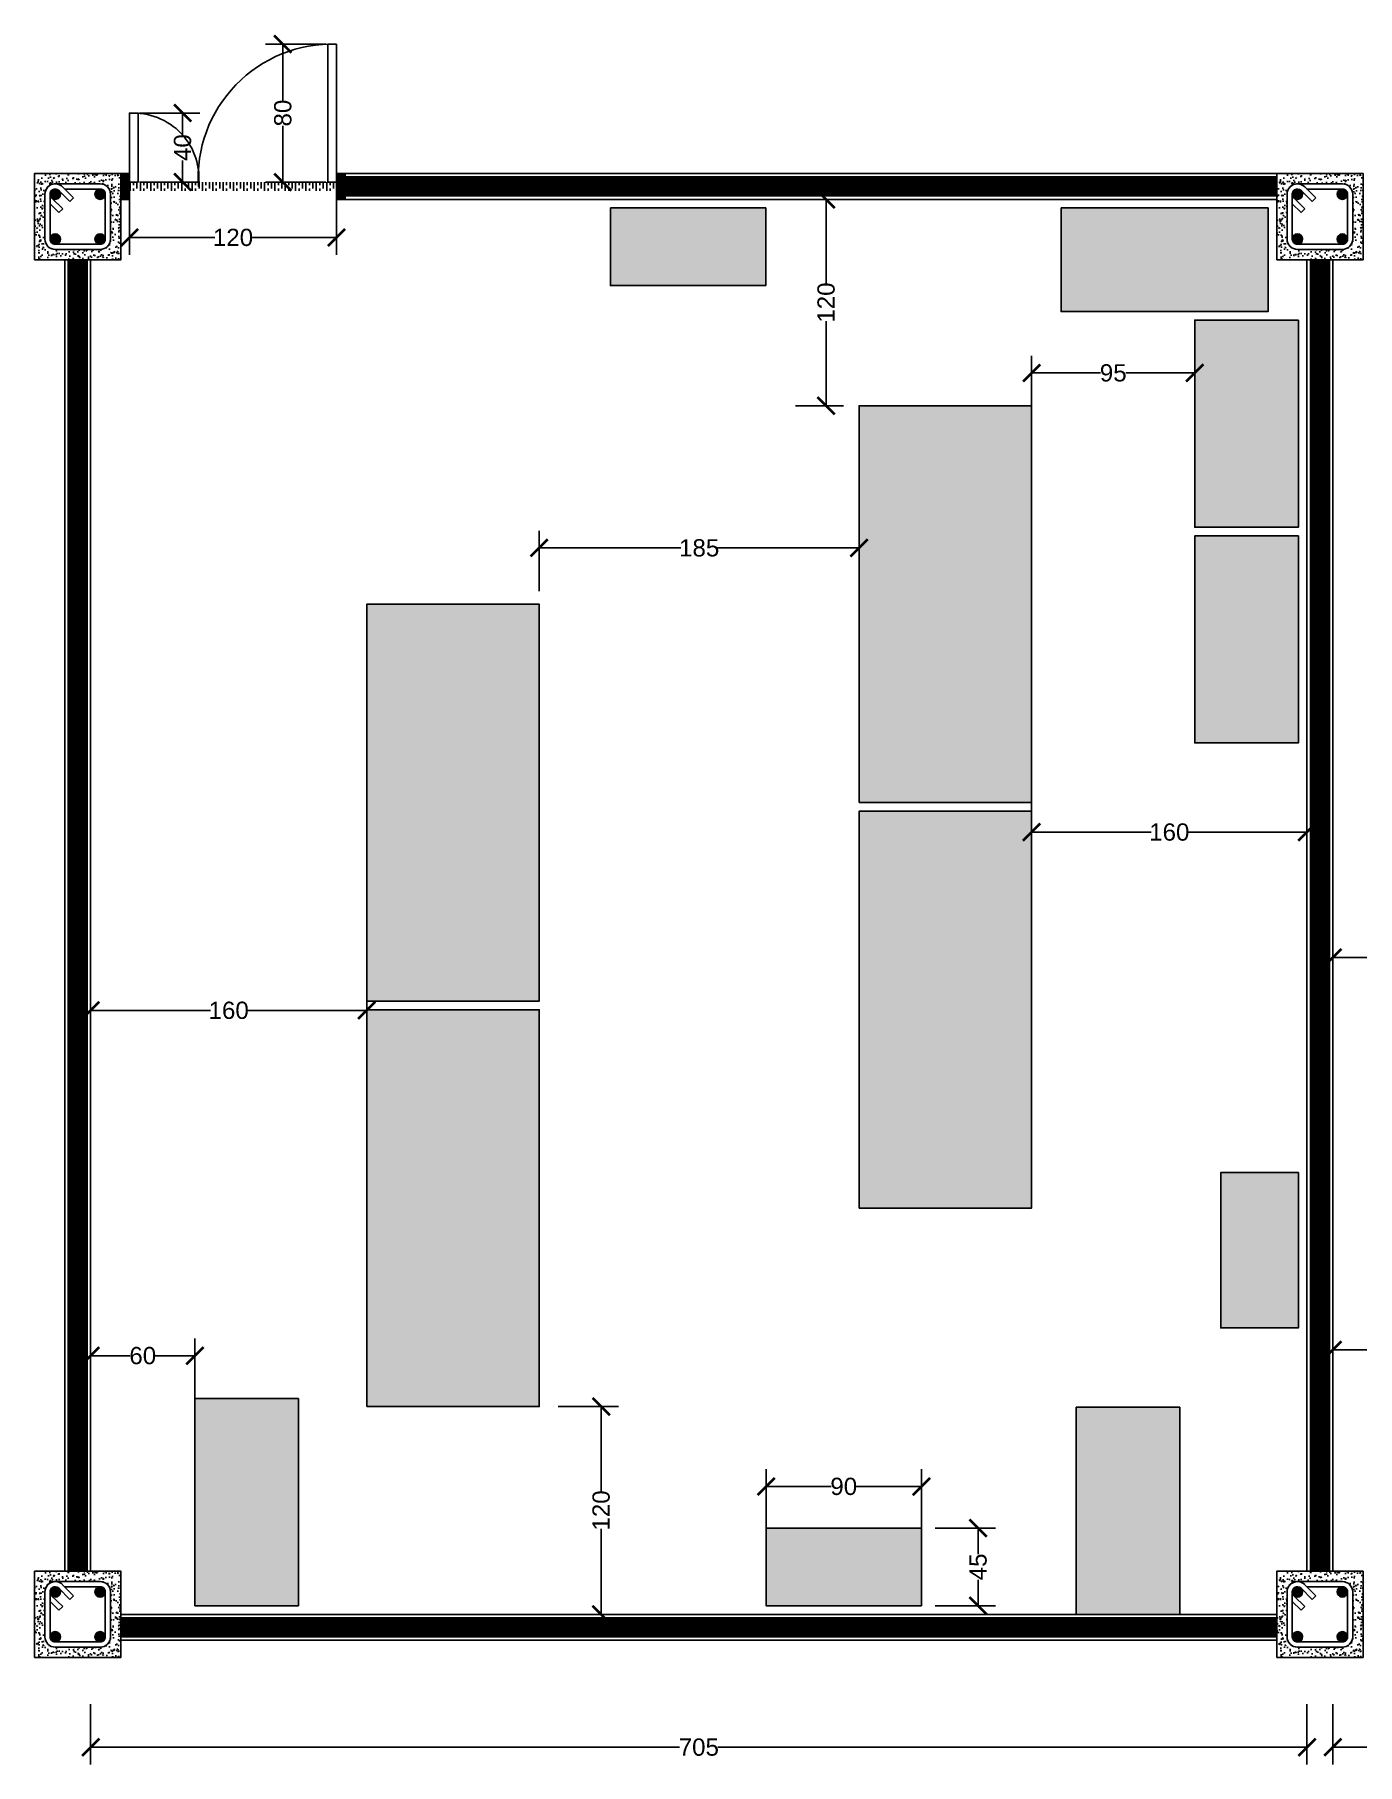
# Model space of a CAD drawing. Header units: centimetres. Extents: x 195 to 3171, y 201 to 1203.
# Drawn here: x 195 to 961, y 201 to 1203 of the extents above; entities that cross this region are included whole.
import ezdxf

# ---------------------------------------------------------------- set-up
doc = ezdxf.new("R2010")
doc.units = ezdxf.units.CM
doc.header["$MEASUREMENT"] = 0
doc.layers.get('0').update_dxf_attribs({"true_color": 0xc2ced6})
for name, color, linetype, true_color in [('arsir', 7, 'Continuous', 0xb00b03), ('bENCH', 7, 'Continuous', 0xf7a1ac), ('dinding', 7, 'Continuous', 0x88aaa2), ('kolom', 7, 'Continuous', 0xc2ced6), ('Kusen', 7, 'Continuous', 0xfcbb83), ('text', 7, 'Continuous', 0x3b4d59)]:
    doc.layers.add(name, color=color, linetype=linetype, true_color=true_color)
doc.layers.get('0').off()
doc.styles.get("Standard").update_dxf_attribs({"font": 'arial.ttf'})
doc.dimstyles.get("Standard").update_dxf_attribs({"dimtxt": 10, "dimasz": 10, "dimexe": 10, "dimexo": 0.0625, "dimgap": 0.09, "dimtad": 0, "dimdec": 0, "dimzin": 0, "dimdsep": 46, "dimtxsty": 'Standard', "dimblk": 'ARCHTICK', "dimcen": 0.09, "dimadec": 0, "dimazin": 0, "dimtfac": 1, "dimtdec": 0, "dimtofl": 0, "dimtmove": 0, "dimatfit": 3, "dimfxl": 25, "dimfxlon": 1, "dimtolj": 1, "dimtzin": 0, "dimarcsym": 0})
pattern_1 = [(45, (598.27505, -227.29553), (-0.1767767, 0.1767767), []), (45, (598.45183, -227.29553), (-0.1767767, 0.1767767), [0.125, -0.0625])]
pattern_2 = [(45, (598.27505, 582.70447), (-0.1767767, 0.1767767), []), (45, (598.45183, 582.70447), (-0.1767767, 0.1767767), [0.125, -0.0625])]
pattern_3 = [(45, (-121.72495, 582.70447), (-0.1767767, 0.1767767), []), (45, (-121.54817, 582.70447), (-0.1767767, 0.1767767), [0.125, -0.0625])]
pattern_4 = [(45, (-121.72495, -227.29553), (-0.1767767, 0.1767767), []), (45, (-121.54817, -227.29553), (-0.1767767, 0.1767767), [0.125, -0.0625])]
pattern_5 = [(90, (0, 0), (6, -4e-16), [10, -2]), (90, (2, -2), (6, -4e-16), [6, -1.5, 3, -1.5]), (90, (4, -5), (6, -4e-16), [10, -2])]
pattern_6 = [(45, (0, 0), (-0.0883883476, 0.0883883476), []), (45, (0, 0.0625), (-0.0883883476, 0.0883883476), [])]

# ---------------------------------------------------------------- blocks, each defined once
blk = doc.blocks.new('_ArchTick')
at = {"color": 0, "linetype": 'ByBlock', "const_width": 0.15}
blk.add_lwpolyline([(-0.5, -0.5), (0.5, 0.5)], dxfattribs=at)
blk = doc.blocks.new('*D3')
at = {"layer": 'text', "color": 0, "lineweight": -2, "transparency": 16777216}
for p, q in [((227.2, 612.7), (227.2, 647.7)), ((387.2, 612.7), (387.2, 647.7)), ((227.2, 637.7), (296.6, 637.7)), ((387.2, 637.7), (317.9, 637.7))]:
    blk.add_line(p, q, dxfattribs=at)
at = {"layer": 'text', "color": 0, "lineweight": -2, "transparency": 16777216, "xscale": 10, "yscale": 10, "zscale": 10, "rotation": 180}
blk.add_blockref('_ArchTick', (227.2, 637.7), dxfattribs=at)
at = {"layer": 'text', "color": 0, "lineweight": -2, "transparency": 16777216, "xscale": 10, "yscale": 10, "zscale": 10}
blk.add_blockref('_ArchTick', (387.2, 637.7), dxfattribs=at)
at = {"layer": 'text', "color": 0, "transparency": 16777216, "insert": (307.2, 637.7), "char_height": 10, "attachment_point": 5}
blk.add_mtext('\\A1;160', dxfattribs=at)
blk = doc.blocks.new('*D4')
at = {"layer": 'text', "color": 0, "lineweight": -2, "transparency": 16777216}
for p, q in [((498.1, 408.1), (533.1, 408.1)), ((523.1, 408.1), (523.1, 358.5)), ((523.1, 287.7), (523.1, 337.2)), ((498.1, 287.7), (533.1, 287.7))]:
    blk.add_line(p, q, dxfattribs=at)
at = {"layer": 'text', "color": 0, "lineweight": -2, "transparency": 16777216, "xscale": 10, "yscale": 10, "zscale": 10}
for p, rotation in [((523.1, 408.1), 90), ((523.1, 287.7), 270)]:
    blk.add_blockref('_ArchTick', p, dxfattribs=dict(at, rotation=rotation))
at = {"layer": 'text', "color": 0, "transparency": 16777216, "insert": (523.1, 347.9), "char_height": 10, "attachment_point": 5, "rotation": 90}
blk.add_mtext('\\A1;120', dxfattribs=at)
blk = doc.blocks.new('*D5')
at = {"layer": 'text', "color": 0, "lineweight": -2, "transparency": 16777216}
for p, q in [((635.8, 1107.7), (663.5, 1107.7)), ((653.5, 1107.7), (653.5, 1058.5)), ((653.5, 988.1), (653.5, 1037.2)), ((635.8, 988.1), (663.5, 988.1))]:
    blk.add_line(p, q, dxfattribs=at)
at = {"layer": 'text', "color": 0, "lineweight": -2, "transparency": 16777216, "xscale": 10, "yscale": 10, "zscale": 10}
for p, rotation in [((653.5, 1107.7), 90), ((653.5, 988.1), 270)]:
    blk.add_blockref('_ArchTick', p, dxfattribs=dict(at, rotation=rotation))
at = {"layer": 'text', "color": 0, "transparency": 16777216, "insert": (653.5, 1047.9), "char_height": 10, "attachment_point": 5, "rotation": 90}
blk.add_mtext('\\A1;120', dxfattribs=at)
blk = doc.blocks.new('*D6')
at = {"layer": 'text', "color": 0, "lineweight": -2, "transparency": 16777216}
for p, q in [((772.6, 758), (772.6, 731)), ((932.2, 758), (932.2, 731)), ((772.6, 741), (841.8, 741)), ((932.2, 741), (863.1, 741))]:
    blk.add_line(p, q, dxfattribs=at)
at = {"layer": 'text', "color": 0, "lineweight": -2, "transparency": 16777216, "xscale": 10, "yscale": 10, "zscale": 10, "rotation": 180}
blk.add_blockref('_ArchTick', (772.6, 741), dxfattribs=at)
at = {"layer": 'text', "color": 0, "lineweight": -2, "transparency": 16777216, "xscale": 10, "yscale": 10, "zscale": 10}
blk.add_blockref('_ArchTick', (932.2, 741), dxfattribs=at)
at = {"layer": 'text', "color": 0, "transparency": 16777216, "insert": (852.4, 741), "char_height": 10, "attachment_point": 5}
blk.add_mtext('\\A1;160', dxfattribs=at)
blk = doc.blocks.new('*D7')
at = {"layer": 'text', "color": 0, "lineweight": -2, "transparency": 16777216}
for p, q in [((947.2, 643.3), (947.2, 678.3)), ((1107.2, 643.3), (1107.2, 678.3)), ((947.2, 668.3), (1016.6, 668.3)), ((1107.2, 668.3), (1037.9, 668.3))]:
    blk.add_line(p, q, dxfattribs=at)
at = {"layer": 'text', "color": 0, "lineweight": -2, "transparency": 16777216, "xscale": 10, "yscale": 10, "zscale": 10, "rotation": 180}
blk.add_blockref('_ArchTick', (947.2, 668.3), dxfattribs=at)
at = {"layer": 'text', "color": 0, "lineweight": -2, "transparency": 16777216, "xscale": 10, "yscale": 10, "zscale": 10}
blk.add_blockref('_ArchTick', (1107.2, 668.3), dxfattribs=at)
at = {"layer": 'text', "color": 0, "transparency": 16777216, "insert": (1027.2, 668.3), "char_height": 10, "attachment_point": 5}
blk.add_mtext('\\A1;160', dxfattribs=at)
blk = doc.blocks.new('*D15')
at = {"layer": 'text', "color": 0, "lineweight": -2, "transparency": 16777216}
for p, q in [((227.2, 412.7), (227.2, 447.6)), ((287.6, 412.7), (287.6, 447.6)), ((227.2, 437.6), (250.1, 437.6)), ((287.6, 437.6), (264.6, 437.6))]:
    blk.add_line(p, q, dxfattribs=at)
at = {"layer": 'text', "color": 0, "lineweight": -2, "transparency": 16777216, "xscale": 10, "yscale": 10, "zscale": 10, "rotation": 180}
blk.add_blockref('_ArchTick', (227.2, 437.6), dxfattribs=at)
at = {"layer": 'text', "color": 0, "lineweight": -2, "transparency": 16777216, "xscale": 10, "yscale": 10, "zscale": 10}
blk.add_blockref('_ArchTick', (287.6, 437.6), dxfattribs=at)
at = {"layer": 'text', "color": 0, "transparency": 16777216, "insert": (257.4, 437.6), "char_height": 10, "attachment_point": 5}
blk.add_mtext('\\A1;60', dxfattribs=at)
blk = doc.blocks.new('*D16')
at = {"layer": 'text', "color": 0, "lineweight": -2, "transparency": 16777216}
for p, q in [((947.2, 416), (947.2, 451)), ((1006.8, 416), (1006.8, 451)), ((947.2, 441), (969.8, 441)), ((1006.8, 441), (984.3, 441))]:
    blk.add_line(p, q, dxfattribs=at)
at = {"layer": 'text', "color": 0, "lineweight": -2, "transparency": 16777216, "xscale": 10, "yscale": 10, "zscale": 10, "rotation": 180}
blk.add_blockref('_ArchTick', (947.2, 441), dxfattribs=at)
at = {"layer": 'text', "color": 0, "lineweight": -2, "transparency": 16777216, "xscale": 10, "yscale": 10, "zscale": 10}
blk.add_blockref('_ArchTick', (1006.8, 441), dxfattribs=at)
at = {"layer": 'text', "color": 0, "transparency": 16777216, "insert": (977, 441), "char_height": 10, "attachment_point": 5}
blk.add_mtext('\\A1;60', dxfattribs=at)
blk = doc.blocks.new('*D18')
at = {"layer": 'text', "color": 0, "lineweight": -2, "transparency": 16777216}
for p, q in [((487.2, 880.7), (487.2, 915.7)), ((672.6, 880.7), (672.6, 915.7)), ((487.2, 905.7), (569.2, 905.7)), ((672.6, 905.7), (590.6, 905.7))]:
    blk.add_line(p, q, dxfattribs=at)
at = {"layer": 'text', "color": 0, "lineweight": -2, "transparency": 16777216, "xscale": 10, "yscale": 10, "zscale": 10, "rotation": 180}
blk.add_blockref('_ArchTick', (487.2, 905.7), dxfattribs=at)
at = {"layer": 'text', "color": 0, "lineweight": -2, "transparency": 16777216, "xscale": 10, "yscale": 10, "zscale": 10}
blk.add_blockref('_ArchTick', (672.6, 905.7), dxfattribs=at)
at = {"layer": 'text', "color": 0, "transparency": 16777216, "insert": (579.9, 905.7), "char_height": 10, "attachment_point": 5}
blk.add_mtext('\\A1;185', dxfattribs=at)
blk = doc.blocks.new('*D21')
at = {"layer": 'text', "color": 0, "lineweight": -2, "transparency": 16777216}
for p, q in [((772.6, 988.2), (772.6, 1017.1)), ((867.2, 988.2), (867.2, 1017.1)), ((772.6, 1007.1), (812.6, 1007.1)), ((867.2, 1007.1), (827.2, 1007.1))]:
    blk.add_line(p, q, dxfattribs=at)
at = {"layer": 'text', "color": 0, "lineweight": -2, "transparency": 16777216, "xscale": 10, "yscale": 10, "zscale": 10, "rotation": 180}
blk.add_blockref('_ArchTick', (772.6, 1007.1), dxfattribs=at)
at = {"layer": 'text', "color": 0, "lineweight": -2, "transparency": 16777216, "xscale": 10, "yscale": 10, "zscale": 10}
blk.add_blockref('_ArchTick', (867.2, 1007.1), dxfattribs=at)
at = {"layer": 'text', "color": 0, "transparency": 16777216, "insert": (819.9, 1007.1), "char_height": 10, "attachment_point": 5}
blk.add_mtext('\\A1;95', dxfattribs=at)
blk = doc.blocks.new('*D25')
at = {"layer": 'text', "color": 0, "lineweight": -2, "transparency": 16777216}
for p, q in [((947.2, 235.7), (947.2, 200.7)), ((1652.2, 235.7), (1652.2, 200.7)), ((947.2, 210.7), (1288.6, 210.7)), ((1652.2, 210.7), (1310.8, 210.7))]:
    blk.add_line(p, q, dxfattribs=at)
at = {"layer": 'text', "color": 0, "lineweight": -2, "transparency": 16777216, "xscale": 10, "yscale": 10, "zscale": 10, "rotation": 180}
blk.add_blockref('_ArchTick', (947.2, 210.7), dxfattribs=at)
at = {"layer": 'text', "color": 0, "lineweight": -2, "transparency": 16777216, "xscale": 10, "yscale": 10, "zscale": 10}
blk.add_blockref('_ArchTick', (1652.2, 210.7), dxfattribs=at)
at = {"layer": 'text', "color": 0, "transparency": 16777216, "insert": (1299.7, 210.7), "char_height": 10, "attachment_point": 5}
blk.add_mtext('\\A1;705', dxfattribs=at)
blk = doc.blocks.new('*D26')
at = {"layer": 'text', "color": 0, "lineweight": -2, "transparency": 16777216}
for p, q in [((227.2, 235.7), (227.2, 200.7)), ((932.2, 235.7), (932.2, 200.7)), ((227.2, 210.7), (568.6, 210.7)), ((932.2, 210.7), (590.8, 210.7))]:
    blk.add_line(p, q, dxfattribs=at)
at = {"layer": 'text', "color": 0, "lineweight": -2, "transparency": 16777216, "xscale": 10, "yscale": 10, "zscale": 10, "rotation": 180}
blk.add_blockref('_ArchTick', (227.2, 210.7), dxfattribs=at)
at = {"layer": 'text', "color": 0, "lineweight": -2, "transparency": 16777216, "xscale": 10, "yscale": 10, "zscale": 10}
blk.add_blockref('_ArchTick', (932.2, 210.7), dxfattribs=at)
at = {"layer": 'text', "color": 0, "transparency": 16777216, "insert": (579.7, 210.7), "char_height": 10, "attachment_point": 5}
blk.add_mtext('\\A1;705', dxfattribs=at)
blk = doc.blocks.new('*D37')
at = {"layer": 'text', "color": 0, "lineweight": -2, "transparency": 16777216}
for p, q in [((716.6, 337.7), (751.6, 337.7)), ((741.6, 337.7), (741.6, 322.6)), ((741.6, 292.7), (741.6, 307.7)), ((716.6, 292.7), (751.6, 292.7))]:
    blk.add_line(p, q, dxfattribs=at)
at = {"layer": 'text', "color": 0, "lineweight": -2, "transparency": 16777216, "xscale": 10, "yscale": 10, "zscale": 10}
for p, rotation in [((741.6, 337.7), 90), ((741.6, 292.7), 270)]:
    blk.add_blockref('_ArchTick', p, dxfattribs=dict(at, rotation=rotation))
at = {"layer": 'text', "color": 0, "transparency": 16777216, "insert": (741.6, 315.2), "char_height": 10, "attachment_point": 5, "rotation": 90}
blk.add_mtext('\\A1;45', dxfattribs=at)
blk = doc.blocks.new('*D38')
at = {"layer": 'text', "color": 0, "lineweight": -2, "transparency": 16777216}
for p, q in [((618.7, 337.7), (618.7, 371.8)), ((708.7, 337.7), (708.7, 371.8)), ((618.7, 361.8), (656.5, 361.8)), ((708.7, 361.8), (671, 361.8))]:
    blk.add_line(p, q, dxfattribs=at)
at = {"layer": 'text', "color": 0, "lineweight": -2, "transparency": 16777216, "xscale": 10, "yscale": 10, "zscale": 10, "rotation": 180}
blk.add_blockref('_ArchTick', (618.7, 361.8), dxfattribs=at)
at = {"layer": 'text', "color": 0, "lineweight": -2, "transparency": 16777216, "xscale": 10, "yscale": 10, "zscale": 10}
blk.add_blockref('_ArchTick', (708.7, 361.8), dxfattribs=at)
at = {"layer": 'text', "color": 0, "transparency": 16777216, "insert": (663.7, 361.8), "char_height": 10, "attachment_point": 5}
blk.add_mtext('\\A1;90', dxfattribs=at)
blk = doc.blocks.new('*D42')
at = {"layer": 'text', "color": 0, "lineweight": -2, "transparency": 16777216}
for p, q in [((249.7, 1107.6), (249.7, 1075.6)), ((369.7, 1107.6), (369.7, 1075.6)), ((249.7, 1085.6), (299.1, 1085.6)), ((369.7, 1085.6), (320.4, 1085.6))]:
    blk.add_line(p, q, dxfattribs=at)
at = {"layer": 'text', "color": 0, "lineweight": -2, "transparency": 16777216, "xscale": 10, "yscale": 10, "zscale": 10, "rotation": 180}
blk.add_blockref('_ArchTick', (249.7, 1085.6), dxfattribs=at)
at = {"layer": 'text', "color": 0, "lineweight": -2, "transparency": 16777216, "xscale": 10, "yscale": 10, "zscale": 10}
blk.add_blockref('_ArchTick', (369.7, 1085.6), dxfattribs=at)
at = {"layer": 'text', "color": 0, "transparency": 16777216, "insert": (309.7, 1085.6), "char_height": 10, "attachment_point": 5}
blk.add_mtext('\\A1;120', dxfattribs=at)
blk = doc.blocks.new('*D43')
at = {"layer": 'text', "color": 0, "lineweight": -2, "transparency": 16777216}
for p, q in [((363.6, 1197.7), (328.6, 1197.7)), ((338.6, 1197.7), (338.6, 1164.9)), ((338.6, 1117.7), (338.6, 1150.4)), ((363.6, 1117.7), (328.6, 1117.7))]:
    blk.add_line(p, q, dxfattribs=at)
at = {"layer": 'text', "color": 0, "lineweight": -2, "transparency": 16777216, "xscale": 10, "yscale": 10, "zscale": 10}
for p, rotation in [((338.6, 1197.7), 90), ((338.6, 1117.7), 270)]:
    blk.add_blockref('_ArchTick', p, dxfattribs=dict(at, rotation=rotation))
at = {"layer": 'text', "color": 0, "transparency": 16777216, "insert": (338.6, 1157.7), "char_height": 10, "attachment_point": 5, "rotation": 90}
blk.add_mtext('\\A1;80', dxfattribs=at)
blk = doc.blocks.new('*D44')
at = {"layer": 'text', "color": 0, "lineweight": -2, "transparency": 16777216}
for p, q in [((255.5, 1157.7), (290.5, 1157.7)), ((280.5, 1157.7), (280.5, 1145.1)), ((280.5, 1117.7), (280.5, 1130.2)), ((255.5, 1117.7), (290.5, 1117.7))]:
    blk.add_line(p, q, dxfattribs=at)
at = {"layer": 'text', "color": 0, "lineweight": -2, "transparency": 16777216, "xscale": 10, "yscale": 10, "zscale": 10}
for p, rotation in [((280.5, 1157.7), 90), ((280.5, 1117.7), 270)]:
    blk.add_blockref('_ArchTick', p, dxfattribs=dict(at, rotation=rotation))
at = {"layer": 'text', "color": 0, "transparency": 16777216, "insert": (280.5, 1137.7), "char_height": 10, "attachment_point": 5, "rotation": 90}
blk.add_mtext('\\A1;40', dxfattribs=at)

msp = doc.modelspace()

# ---------------------------------------------------------------- hatches: boundary and pattern name
at = {"layer": 'arsir'}
h = msp.add_hatch(dxfattribs=at)
h.set_pattern_fill('AR-CONC', color=256)
h.set_pattern_definition([(50, (-121.725, 582.7045), (7.1726, -0.62752), [0.75, -8.25]), (355, (-121.725, 582.7045), (-1.38751, 7.52192), [0.6, -6.6]), (100.4514, (-121.127, 582.652), (5.78509, 6.8944), [0.6374, -7.01142]), (46.1842, (-121.725, 584.7045), (10.67241, -1.65519), [1.125, -12.375]), (96.6356, (-120.836, 584.567), (9.34662, 9.74119), [0.9561, -10.51714]), (351.1842, (-121.725, 584.704), (9.34662, 9.74119), [0.9, -9.9]), (21, (-120.725, 584.2045), (5.96907, -4.02619), [0.75, -8.25]), (326, (-120.725, 584.2045), (2.43315, 7.2515), [0.6, -6.6]), (71.4514, (-120.2275, 583.869), (8.402224, 3.22531), [0.6374, -7.01142]), (37.5, (-121.725, 582.7045), (0.121599, 3.328939), [0, -6.52, 0, -6.7, 0, -6.625]), (7.5, (-121.725, 582.7045), (2.630695, 3.944117), [0, -3.82, 0, -6.37, 0, -2.525]), (327.5, (-123.955, 582.7045), (5.338224, -0.225549), [0, -2.5, 0, -7.8, 0, -10.35]), (317.5, (-124.955, 582.7045), (5.831862, 1.00105), [0, -3.25, 0, -5.18, 0, -7.35])])
h.paths.add_polyline_path([(194.7, 1122.7), (194.7, 1072.7), (244.7, 1072.7), (244.7, 1122.7)])
h.paths.add_polyline_path([(232.7, 1116.7, -0.414214), (238.7, 1110.7), (238.7, 1084.7, -0.414214), (232.7, 1078.7), (206.7, 1078.7, -0.414214), (200.7, 1084.7), (200.7, 1110.7, -0.414214), (206.7, 1116.7)], flags=0)
h.paths.add_polyline_path([(232.7, 1113.7, -0.414214), (235.7, 1110.7), (235.7, 1084.7, -0.414214), (232.7, 1081.7), (206.7, 1081.7, -0.414214), (203.7, 1084.7), (203.7, 1110.7, -0.414214), (206.7, 1113.7, -0.198578), (208.8, 1112.8), (215.2, 1106.4), (217.3, 1108.5), (212.2, 1113.7)], flags=0)
h.paths.add_polyline_path([(209.7, 1110.7, -1), (203.7, 1110.7, -1)], flags=0)
h.paths.add_polyline_path([(235.7, 1110.7, -1), (229.7, 1110.7, -1)], flags=0)
h.paths.add_polyline_path([(209.7, 1084.7, -1), (203.7, 1084.7, -1)], flags=0)
h.paths.add_polyline_path([(235.7, 1084.7, -1), (229.7, 1084.7, -1)], flags=0)
h.paths.add_polyline_path([(215.2, 1106.4), (208.8, 1112.8, -0.199247), (209.7, 1110.7, -0.667714), (204.6, 1108.5), (211, 1102.2), (208.8, 1100.1), (203.7, 1105.2), (203.7, 1084.7, -1), (209.7, 1084.7, -0.414214), (206.7, 1081.7), (232.7, 1081.7, -0.414214), (229.7, 1084.7, -1), (235.7, 1084.7), (235.7, 1110.7, -1), (229.7, 1110.7, -0.414214), (232.7, 1113.7), (212.2, 1113.7), (217.3, 1108.5)], flags=0)
h.paths.add_polyline_path([(209.7, 1110.7, -1), (203.7, 1110.7), (203.7, 1084.7, 0.414214), (206.7, 1081.7), (232.7, 1081.7, 0.414214), (235.7, 1084.7), (235.7, 1110.7, 0.414214), (232.7, 1113.7), (211.9, 1113.7, 0.767327), (200.7, 1110.7), (200.7, 1084.7, 0.414214), (206.7, 1078.7), (232.7, 1078.7, 0.414214), (238.7, 1084.7), (238.7, 1110.7, 0.414214), (232.7, 1116.7), (206.7, 1116.7, -0.198578), (210.9, 1114.9), (212.2, 1113.7), (232.7, 1113.7, -0.414214), (235.7, 1110.7), (235.7, 1084.7, -0.414214), (232.7, 1081.7), (206.7, 1081.7, -0.414214), (203.7, 1084.7), (203.7, 1110.7, -0.414214), (206.7, 1113.7, -0.414214)], flags=16)
h = msp.add_hatch(dxfattribs=at)
h.set_pattern_fill('ANSI33', color=256)
h.set_pattern_definition(pattern_3)
h.paths.add_polyline_path([(209.7, 1110.7, 1), (203.7, 1110.7, 1)])
h = msp.add_hatch(dxfattribs=at)
h.set_pattern_fill('ANSI33', color=256)
h.set_pattern_definition(pattern_3)
h.paths.add_polyline_path([(235.7, 1110.7, 1), (229.7, 1110.7, 1)])
h = msp.add_hatch(dxfattribs=at)
h.set_pattern_fill('STEEL', color=256)
h.set_pattern_definition(pattern_6)
h.paths.add_polyline_path([(369.7, 1107.7), (374.7, 1107.7), (374.7, 1122.7), (369.7, 1122.7)])
h.paths.add_polyline_path([(249.7, 1122.7), (244.7, 1122.7), (244.7, 1107.7), (249.7, 1107.7)])
h = msp.add_hatch(dxfattribs=at)
h.set_pattern_fill('GOST_WOOD', color=256)
h.set_pattern_definition(pattern_5)
h.paths.add_polyline_path([(369.7, 1117.7), (289.7, 1117.7), (289.7, 1112.7), (369.7, 1112.7)])
h.paths.add_polyline_path([(289.7, 1117.7), (249.7, 1117.7), (249.7, 1112.7), (289.7, 1112.7)])
h = msp.add_hatch(dxfattribs=at)
h.set_pattern_fill('ANSI32', color=256)
h.set_pattern_definition([(45, (-74.945, 135.4548), (-0.26516504, 0.26516504), []), (45, (-74.7682, 135.4548), (-0.26516504, 0.26516504), [])])
h.paths.add_polyline_path([(374.7, 1120.7), (374.7, 1109.7), (914.7, 1109.7), (914.7, 1120.7)])
h = msp.add_hatch(dxfattribs=at)
h.set_pattern_fill('AR-CONC', color=256)
h.set_pattern_definition([(50, (598.275, 582.7045), (7.1726, -0.62752), [0.75, -8.25]), (355, (598.275, 582.7045), (-1.38751, 7.52192), [0.6, -6.6]), (100.4514, (598.873, 582.652), (5.78509, 6.8944), [0.6374, -7.01142]), (46.1842, (598.275, 584.7045), (10.67241, -1.65519), [1.125, -12.375]), (96.6356, (599.164, 584.567), (9.34662, 9.74119), [0.9561, -10.51714]), (351.1842, (598.275, 584.704), (9.34662, 9.74119), [0.9, -9.9]), (21, (599.275, 584.2045), (5.96907, -4.02619), [0.75, -8.25]), (326, (599.275, 584.2045), (2.43315, 7.2515), [0.6, -6.6]), (71.4514, (599.7725, 583.869), (8.402224, 3.22531), [0.6374, -7.01142]), (37.5, (598.275, 582.7045), (0.121599, 3.328939), [0, -6.52, 0, -6.7, 0, -6.625]), (7.5, (598.275, 582.7045), (2.630695, 3.944117), [0, -3.82, 0, -6.37, 0, -2.525]), (327.5, (596.045, 582.7045), (5.338224, -0.225549), [0, -2.5, 0, -7.8, 0, -10.35]), (317.5, (595.045, 582.7045), (5.831862, 1.00105), [0, -3.25, 0, -5.18, 0, -7.35])])
h.paths.add_polyline_path([(914.7, 1122.7), (914.7, 1072.7), (964.7, 1072.7), (964.7, 1122.7)])
h.paths.add_polyline_path([(952.7, 1116.7, -0.414214), (958.7, 1110.7), (958.7, 1084.7, -0.414214), (952.7, 1078.7), (926.7, 1078.7, -0.414214), (920.7, 1084.7), (920.7, 1110.7, -0.414214), (926.7, 1116.7)], flags=0)
h.paths.add_polyline_path([(952.7, 1113.7, -0.414214), (955.7, 1110.7), (955.7, 1084.7, -0.414214), (952.7, 1081.7), (926.7, 1081.7, -0.414214), (923.7, 1084.7), (923.7, 1110.7, -0.414214), (926.7, 1113.7, -0.198578), (928.8, 1112.8), (935.2, 1106.4), (937.3, 1108.5), (932.2, 1113.7)], flags=0)
h.paths.add_polyline_path([(929.7, 1110.7, -1), (923.7, 1110.7, -1)], flags=0)
h.paths.add_polyline_path([(955.7, 1110.7, -1), (949.7, 1110.7, -1)], flags=0)
h.paths.add_polyline_path([(929.7, 1084.7, -1), (923.7, 1084.7, -1)], flags=0)
h.paths.add_polyline_path([(955.7, 1084.7, -1), (949.7, 1084.7, -1)], flags=0)
h.paths.add_polyline_path([(935.2, 1106.4), (928.8, 1112.8, -0.199247), (929.7, 1110.7, -0.667714), (924.6, 1108.5), (931, 1102.2), (928.8, 1100.1), (923.7, 1105.2), (923.7, 1084.7, -1), (929.7, 1084.7, -0.414214), (926.7, 1081.7), (952.7, 1081.7, -0.414214), (949.7, 1084.7, -1), (955.7, 1084.7), (955.7, 1110.7, -1), (949.7, 1110.7, -0.414214), (952.7, 1113.7), (932.2, 1113.7), (937.3, 1108.5)], flags=0)
h.paths.add_polyline_path([(929.7, 1110.7, -1), (923.7, 1110.7), (923.7, 1084.7, 0.414214), (926.7, 1081.7), (952.7, 1081.7, 0.414214), (955.7, 1084.7), (955.7, 1110.7, 0.414214), (952.7, 1113.7), (931.9, 1113.7, 0.767327), (920.7, 1110.7), (920.7, 1084.7, 0.414214), (926.7, 1078.7), (952.7, 1078.7, 0.414214), (958.7, 1084.7), (958.7, 1110.7, 0.414214), (952.7, 1116.7), (926.7, 1116.7, -0.198578), (930.9, 1114.9), (932.2, 1113.7), (952.7, 1113.7, -0.414214), (955.7, 1110.7), (955.7, 1084.7, -0.414214), (952.7, 1081.7), (926.7, 1081.7, -0.414214), (923.7, 1084.7), (923.7, 1110.7, -0.414214), (926.7, 1113.7, -0.414214)], flags=16)
h = msp.add_hatch(dxfattribs=at)
h.set_pattern_fill('ANSI33', color=256)
h.set_pattern_definition(pattern_2)
h.paths.add_polyline_path([(929.7, 1110.7, 1), (923.7, 1110.7, 1)])
h = msp.add_hatch(dxfattribs=at)
h.set_pattern_fill('ANSI33', color=256)
h.set_pattern_definition(pattern_2)
h.paths.add_polyline_path([(955.7, 1110.7, 1), (949.7, 1110.7, 1)])
at = {"layer": 'arsir', "true_color": 0xc7c8ca}
h = msp.add_hatch(dxfattribs=at)
h.set_pattern_fill('STEEL', color=9)
h.set_pattern_definition(pattern_6)
h.paths.add_polyline_path([(618.5, 1102.7), (528.5, 1102.7), (528.5, 1057.7), (618.5, 1057.7)])
h.paths.add_polyline_path([(708.7, 337.7), (618.7, 337.7), (618.7, 292.7), (708.7, 292.7)])
h.paths.add_polyline_path([(927.2, 543.7), (882.2, 543.7), (882.2, 453.7), (927.2, 453.7)])
h.paths.add_polyline_path([(1647.2, 1042.4), (1602.2, 1042.4), (1602.2, 952.4), (1647.2, 952.4)])
h.paths.add_polyline_path([(1647.2, 947.4), (1602.2, 947.4), (1602.2, 857.4), (1647.2, 857.4)])
h.paths.add_polyline_path([(1647.2, 517.7), (1602.2, 517.7), (1602.2, 427.7), (1647.2, 427.7)])
h.paths.add_polyline_path([(1647.2, 422.7), (1602.2, 422.7), (1602.2, 332.7), (1647.2, 332.7)])
h.paths.add_polyline_path([(2058.5, 1102.7), (1968.5, 1102.7), (1968.5, 1057.7), (2058.5, 1057.7)])
h.paths.add_polyline_path([(2367.2, 422.7), (2322.2, 422.7), (2322.2, 332.7), (2367.2, 332.7)])
h.paths.add_polyline_path([(2367.2, 517.7), (2322.2, 517.7), (2322.2, 427.7), (2367.2, 427.7)])
h.paths.add_polyline_path([(2322.2, 332.7), (2260.6, 332.7), (2260.6, 292.7), (2322.2, 292.7)])
h.paths.add_polyline_path([(3087.2, 1037.7), (3027.2, 1037.7), (3027.2, 917.7), (3087.2, 917.7)])
h.paths.add_polyline_path([(3087.2, 912.7), (3027.2, 912.7), (3027.2, 792.7), (3087.2, 792.7)])
h.paths.add_polyline_path([(3087.2, 543.7), (3042.2, 543.7), (3042.2, 453.7), (3087.2, 453.7)])
h.paths.add_polyline_path([(2868.7, 337.7), (2778.7, 337.7), (2778.7, 292.7), (2868.7, 292.7)])
at = {"layer": 'arsir', "true_color": 0x636466}
h = msp.add_hatch(dxfattribs=at)
h.set_pattern_fill('STEEL', color=251)
h.set_pattern_definition(pattern_6)
h.paths.add_polyline_path([(909.7, 1102.7), (789.7, 1102.7), (789.7, 1042.7), (909.7, 1042.7)])
h.paths.add_polyline_path([(927.2, 1037.7), (867.2, 1037.7), (867.2, 917.7), (927.2, 917.7)])
h.paths.add_polyline_path([(927.2, 912.7), (867.2, 912.7), (867.2, 792.7), (927.2, 792.7)])
h.paths.add_polyline_path([(2778.5, 1102.7), (2688.5, 1102.7), (2688.5, 1057.7), (2778.5, 1057.7)])
h.paths.add_polyline_path([(3069.7, 1102.7), (2949.7, 1102.7), (2949.7, 1042.7), (3069.7, 1042.7)])
at = {"layer": 'arsir'}
h = msp.add_hatch(dxfattribs=at)
h.set_pattern_fill('ANSI33', color=256)
h.set_pattern_definition(pattern_3)
h.paths.add_polyline_path([(203.7, 1084.7, 1), (209.7, 1084.7, 1)])
h = msp.add_hatch(dxfattribs=at)
h.set_pattern_fill('ANSI33', color=256)
h.set_pattern_definition(pattern_3)
h.paths.add_polyline_path([(229.7, 1084.7, 1), (235.7, 1084.7, 1)])
h = msp.add_hatch(dxfattribs=at)
h.set_pattern_fill('ANSI33', color=256)
h.set_pattern_definition(pattern_2)
h.paths.add_polyline_path([(923.7, 1084.7, 1), (929.7, 1084.7, 1)])
h = msp.add_hatch(dxfattribs=at)
h.set_pattern_fill('ANSI33', color=256)
h.set_pattern_definition(pattern_2)
h.paths.add_polyline_path([(949.7, 1084.7, 1), (955.7, 1084.7, 1)])
h = msp.add_hatch(dxfattribs=at)
h.set_pattern_fill('ANSI32', color=256, angle=90)
h.set_pattern_definition([(135, (1199.40265, 188.0089), (-0.26516504, -0.26516504), []), (135, (1199.40265, 188.18567), (-0.26516504, -0.26516504), [])])
h.paths.add_polyline_path([(225.2, 1072.7), (214.2, 1072.7), (214.2, 312.7), (225.2, 312.7)])
h = msp.add_hatch(dxfattribs=at)
h.set_pattern_fill('ANSI32', color=256, angle=90)
h.set_pattern_definition([(135, (1919.40265, 188.0089), (-0.26516504, -0.26516504), []), (135, (1919.40265, 188.18567), (-0.26516504, -0.26516504), [])])
h.paths.add_polyline_path([(945.2, 1072.7), (934.2, 1072.7), (934.2, 312.7), (945.2, 312.7)])
at = {"layer": 'arsir', "true_color": 0xfecc66}
h = msp.add_hatch(dxfattribs=at)
h.set_pattern_fill('GOST_WOOD', color=31)
h.set_pattern_definition(pattern_5)
h.paths.add_polyline_path([(487.2, 873.1), (387.2, 873.1), (387.2, 643.1), (487.2, 643.1)])
h.paths.add_polyline_path([(487.2, 638.1), (387.2, 638.1), (387.2, 408.1), (487.2, 408.1)])
h.paths.add_polyline_path([(772.6, 753.1), (672.6, 753.1), (672.6, 523.1), (772.6, 523.1)])
h.paths.add_polyline_path([(772.6, 988.1), (672.6, 988.1), (672.6, 758.1), (772.6, 758.1)])
h.paths.add_polyline_path([(1207.2, 903.1), (1107.2, 903.1), (1107.2, 673.1), (1207.2, 673.1)])
h.paths.add_polyline_path([(1207.2, 668.1), (1107.2, 668.1), (1107.2, 438.1), (1207.2, 438.1)])
h.paths.add_polyline_path([(1492.6, 668.1), (1392.6, 668.1), (1392.6, 438.1), (1492.6, 438.1)])
h.paths.add_polyline_path([(1492.6, 903.1), (1392.6, 903.1), (1392.6, 673.1), (1492.6, 673.1)])
h.paths.add_polyline_path([(858.5, 407.7), (798.5, 407.7), (798.5, 287.7), (858.5, 287.7)])
h.paths.add_polyline_path([(347.6, 412.7), (287.6, 412.7), (287.6, 292.7), (347.6, 292.7)])
h.paths.add_polyline_path([(1927.2, 968.1), (1827.2, 968.1), (1827.2, 738.1), (1927.2, 738.1)])
h.paths.add_polyline_path([(1927.2, 638.1), (1827.2, 638.1), (1827.2, 408.1), (1927.2, 408.1)])
h.paths.add_polyline_path([(2212.6, 638.1), (2112.6, 638.1), (2112.6, 408.1), (2212.6, 408.1)])
h.paths.add_polyline_path([(2212.6, 968.1), (2112.6, 968.1), (2112.6, 738.1), (2212.6, 738.1)])
h.paths.add_polyline_path([(1786.8, 412.6), (1726.8, 412.6), (1726.8, 292.6), (1786.8, 292.6)])
h.paths.add_polyline_path([(1066.8, 412.7), (1006.8, 412.7), (1006.8, 292.7), (1066.8, 292.7)])
h.paths.add_polyline_path([(2647.2, 638.1), (2547.2, 638.1), (2547.2, 408.1), (2647.2, 408.1)])
h.paths.add_polyline_path([(2647.2, 968.1), (2547.2, 968.1), (2547.2, 738.1), (2647.2, 738.1)])
h.paths.add_polyline_path([(2932.7, 968.1), (2832.7, 968.1), (2832.7, 738.1), (2932.7, 738.1)])
h.paths.add_polyline_path([(2932.7, 638.1), (2832.7, 638.1), (2832.7, 408.1), (2932.7, 408.1)])
at = {"layer": 'arsir'}
h = msp.add_hatch(dxfattribs=at)
h.set_pattern_fill('AR-CONC', color=256)
h.set_pattern_definition([(50, (-121.725, -227.2955), (7.1726, -0.62752), [0.75, -8.25]), (355, (-121.725, -227.2955), (-1.38751, 7.52192), [0.6, -6.6]), (100.4514, (-121.127, -227.348), (5.78509, 6.8944), [0.6374, -7.01142]), (46.1842, (-121.725, -225.2955), (10.67241, -1.65519), [1.125, -12.375]), (96.6356, (-120.836, -225.433), (9.34662, 9.74119), [0.9561, -10.51714]), (351.1842, (-121.725, -225.296), (9.34662, 9.74119), [0.9, -9.9]), (21, (-120.725, -225.7955), (5.96907, -4.02619), [0.75, -8.25]), (326, (-120.725, -225.7955), (2.43315, 7.2515), [0.6, -6.6]), (71.4514, (-120.2275, -226.131), (8.402224, 3.22531), [0.6374, -7.01142]), (37.5, (-121.725, -227.2955), (0.121599, 3.328939), [0, -6.52, 0, -6.7, 0, -6.625]), (7.5, (-121.725, -227.2955), (2.630695, 3.944117), [0, -3.82, 0, -6.37, 0, -2.525]), (327.5, (-123.955, -227.2955), (5.338224, -0.225549), [0, -2.5, 0, -7.8, 0, -10.35]), (317.5, (-124.955, -227.2955), (5.831862, 1.00105), [0, -3.25, 0, -5.18, 0, -7.35])])
h.paths.add_polyline_path([(194.7, 312.7), (194.7, 262.7), (244.7, 262.7), (244.7, 312.7)])
h.paths.add_polyline_path([(232.7, 306.7, -0.414214), (238.7, 300.7), (238.7, 274.7, -0.414214), (232.7, 268.7), (206.7, 268.7, -0.414214), (200.7, 274.7), (200.7, 300.7, -0.414214), (206.7, 306.7)], flags=0)
h.paths.add_polyline_path([(232.7, 303.7, -0.414214), (235.7, 300.7), (235.7, 274.7, -0.414214), (232.7, 271.7), (206.7, 271.7, -0.414214), (203.7, 274.7), (203.7, 300.7, -0.414214), (206.7, 303.7, -0.198578), (208.8, 302.8), (215.2, 296.4), (217.3, 298.5), (212.2, 303.7)], flags=0)
h.paths.add_polyline_path([(209.7, 300.7, -1), (203.7, 300.7, -1)], flags=0)
h.paths.add_polyline_path([(235.7, 300.7, -1), (229.7, 300.7, -1)], flags=0)
h.paths.add_polyline_path([(209.7, 274.7, -1), (203.7, 274.7, -1)], flags=0)
h.paths.add_polyline_path([(235.7, 274.7, -1), (229.7, 274.7, -1)], flags=0)
h.paths.add_polyline_path([(215.2, 296.4), (208.8, 302.8, -0.199247), (209.7, 300.7, -0.667714), (204.6, 298.5), (211, 292.2), (208.8, 290.1), (203.7, 295.2), (203.7, 274.7, -1), (209.7, 274.7, -0.414214), (206.7, 271.7), (232.7, 271.7, -0.414214), (229.7, 274.7, -1), (235.7, 274.7), (235.7, 300.7, -1), (229.7, 300.7, -0.414214), (232.7, 303.7), (212.2, 303.7), (217.3, 298.5)], flags=0)
h.paths.add_polyline_path([(209.7, 300.7, -1), (203.7, 300.7), (203.7, 274.7, 0.414214), (206.7, 271.7), (232.7, 271.7, 0.414214), (235.7, 274.7), (235.7, 300.7, 0.414214), (232.7, 303.7), (212.2, 303.7), (210.9, 304.9, 0.667714), (200.7, 300.7), (200.7, 274.7, 0.414214), (206.7, 268.7), (232.7, 268.7, 0.414214), (238.7, 274.7), (238.7, 300.7, 0.414214), (232.7, 306.7), (206.7, 306.7, -0.198578), (210.9, 304.9), (212.2, 303.7), (232.7, 303.7, -0.414214), (235.7, 300.7), (235.7, 274.7, -0.414214), (232.7, 271.7), (206.7, 271.7, -0.414214), (203.7, 274.7), (203.7, 300.7, -0.414214), (206.7, 303.7, -0.414214)], flags=16)
h = msp.add_hatch(dxfattribs=at)
h.set_pattern_fill('AR-CONC', color=256)
h.set_pattern_definition([(50, (598.275, -227.2955), (7.1726, -0.62752), [0.75, -8.25]), (355, (598.275, -227.2955), (-1.38751, 7.52192), [0.6, -6.6]), (100.4514, (598.873, -227.348), (5.78509, 6.8944), [0.6374, -7.01142]), (46.1842, (598.275, -225.2955), (10.67241, -1.65519), [1.125, -12.375]), (96.6356, (599.164, -225.433), (9.34662, 9.74119), [0.9561, -10.51714]), (351.1842, (598.275, -225.296), (9.34662, 9.74119), [0.9, -9.9]), (21, (599.275, -225.7955), (5.96907, -4.02619), [0.75, -8.25]), (326, (599.275, -225.7955), (2.43315, 7.2515), [0.6, -6.6]), (71.4514, (599.7725, -226.131), (8.402224, 3.22531), [0.6374, -7.01142]), (37.5, (598.275, -227.2955), (0.121599, 3.328939), [0, -6.52, 0, -6.7, 0, -6.625]), (7.5, (598.275, -227.2955), (2.630695, 3.944117), [0, -3.82, 0, -6.37, 0, -2.525]), (327.5, (596.045, -227.2955), (5.338224, -0.225549), [0, -2.5, 0, -7.8, 0, -10.35]), (317.5, (595.045, -227.2955), (5.831862, 1.00105), [0, -3.25, 0, -5.18, 0, -7.35])])
h.paths.add_polyline_path([(914.7, 312.7), (914.7, 262.7), (964.7, 262.7), (964.7, 312.7)])
h.paths.add_polyline_path([(952.7, 306.7, -0.414214), (958.7, 300.7), (958.7, 274.7, -0.414214), (952.7, 268.7), (926.7, 268.7, -0.414214), (920.7, 274.7), (920.7, 300.7, -0.414214), (926.7, 306.7)], flags=0)
h.paths.add_polyline_path([(952.7, 303.7, -0.414214), (955.7, 300.7), (955.7, 274.7, -0.414214), (952.7, 271.7), (926.7, 271.7, -0.414214), (923.7, 274.7), (923.7, 300.7, -0.414214), (926.7, 303.7, -0.198578), (928.8, 302.8), (935.2, 296.4), (937.3, 298.5), (932.2, 303.7)], flags=0)
h.paths.add_polyline_path([(929.7, 300.7, -1), (923.7, 300.7, -1)], flags=0)
h.paths.add_polyline_path([(955.7, 300.7, -1), (949.7, 300.7, -1)], flags=0)
h.paths.add_polyline_path([(929.7, 274.7, -1), (923.7, 274.7, -1)], flags=0)
h.paths.add_polyline_path([(955.7, 274.7, -1), (949.7, 274.7, -1)], flags=0)
h.paths.add_polyline_path([(935.2, 296.4), (928.8, 302.8, -0.199247), (929.7, 300.7, -0.667714), (924.6, 298.5), (931, 292.2), (928.8, 290.1), (923.7, 295.2), (923.7, 274.7, -1), (929.7, 274.7, -0.414214), (926.7, 271.7), (952.7, 271.7, -0.414214), (949.7, 274.7, -1), (955.7, 274.7), (955.7, 300.7, -1), (949.7, 300.7, -0.414214), (952.7, 303.7), (932.2, 303.7), (937.3, 298.5)], flags=0)
h.paths.add_polyline_path([(929.7, 300.7, -1), (923.7, 300.7), (923.7, 274.7, 0.414214), (926.7, 271.7), (952.7, 271.7, 0.414214), (955.7, 274.7), (955.7, 300.7, 0.414214), (952.7, 303.7), (931.9, 303.7, 0.767327), (920.7, 300.7), (920.7, 274.7, 0.414214), (926.7, 268.7), (952.7, 268.7, 0.414214), (958.7, 274.7), (958.7, 300.7, 0.414214), (952.7, 306.7), (926.7, 306.7, -0.198578), (930.9, 304.9), (932.2, 303.7), (952.7, 303.7, -0.414214), (955.7, 300.7), (955.7, 274.7, -0.414214), (952.7, 271.7), (926.7, 271.7, -0.414214), (923.7, 274.7), (923.7, 300.7, -0.414214), (926.7, 303.7, -0.414214)], flags=16)
h = msp.add_hatch(dxfattribs=at)
h.set_pattern_fill('ANSI33', color=256)
h.set_pattern_definition(pattern_4)
h.paths.add_polyline_path([(209.7, 300.7, 1), (203.7, 300.7, 1)])
h = msp.add_hatch(dxfattribs=at)
h.set_pattern_fill('ANSI33', color=256)
h.set_pattern_definition(pattern_4)
h.paths.add_polyline_path([(235.7, 300.7, 1), (229.7, 300.7, 1)])
h = msp.add_hatch(dxfattribs=at)
h.set_pattern_fill('ANSI33', color=256)
h.set_pattern_definition(pattern_1)
h.paths.add_polyline_path([(929.7, 300.7, 1), (923.7, 300.7, 1)])
h = msp.add_hatch(dxfattribs=at)
h.set_pattern_fill('ANSI33', color=256)
h.set_pattern_definition(pattern_1)
h.paths.add_polyline_path([(955.7, 300.7, 1), (949.7, 300.7, 1)])
h = msp.add_hatch(dxfattribs=at)
h.set_pattern_fill('ANSI32', color=256)
h.set_pattern_definition([(45, (-74.945, 15.4548), (-0.26516504, 0.26516504), []), (45, (-74.7682, 15.4548), (-0.26516504, 0.26516504), [])])
h.paths.add_polyline_path([(914.7, 285.7), (914.7, 274.7), (244.7, 274.7), (244.7, 285.7)])
h = msp.add_hatch(dxfattribs=at)
h.set_pattern_fill('ANSI33', color=256)
h.set_pattern_definition(pattern_4)
h.paths.add_polyline_path([(203.7, 274.7, 1), (209.7, 274.7, 1)])
h = msp.add_hatch(dxfattribs=at)
h.set_pattern_fill('ANSI33', color=256)
h.set_pattern_definition(pattern_4)
h.paths.add_polyline_path([(229.7, 274.7, 1), (235.7, 274.7, 1)])
h = msp.add_hatch(dxfattribs=at)
h.set_pattern_fill('ANSI33', color=256)
h.set_pattern_definition(pattern_1)
h.paths.add_polyline_path([(923.7, 274.7, 1), (929.7, 274.7, 1)])
h = msp.add_hatch(dxfattribs=at)
h.set_pattern_fill('ANSI33', color=256)
h.set_pattern_definition(pattern_1)
h.paths.add_polyline_path([(949.7, 274.7, 1), (955.7, 274.7, 1)])

# ---------------------------------------------------------------- linework, layer by layer
for centre in [(206.7, 1110.7), (926.7, 1110.7), (206.7, 300.7), (926.7, 300.7)]:
    msp.add_circle(centre, 3, dxfattribs=at)
at = {"layer": 'arsir', "linetype": 'Continuous'}
msp.add_arc((367.2, 1120), 77.7, 88.1551, 183.6077, dxfattribs=at)
at = {"layer": 'arsir'}
msp.add_arc((252.2, 1119.9), 37.8, 352.7368, 93.7918, dxfattribs=at)
at = {"layer": 'bENCH'}
for points in [[(528.5, 1102.7), (528.5, 1057.7), (618.5, 1057.7), (618.5, 1102.7), (528.5, 1102.7)], [(789.7, 1102.7), (789.7, 1042.7), (909.7, 1042.7), (909.7, 1102.7), (789.7, 1102.7)], [(927.2, 1037.7), (867.2, 1037.7), (867.2, 917.7), (927.2, 917.7), (927.2, 1037.7)], [(672.6, 758.1), (772.6, 758.1), (772.6, 988.1), (672.6, 988.1), (672.6, 758.1)], [(927.2, 912.7), (867.2, 912.7), (867.2, 792.7), (927.2, 792.7), (927.2, 912.7)], [(387.2, 643.1), (487.2, 643.1), (487.2, 873.1), (387.2, 873.1), (387.2, 643.1)], [(672.6, 523.1), (772.6, 523.1), (772.6, 753.1), (672.6, 753.1), (672.6, 523.1)], [(387.2, 408.1), (487.2, 408.1), (487.2, 638.1), (387.2, 638.1), (387.2, 408.1)], [(927.2, 543.7), (882.2, 543.7), (882.2, 453.7), (927.2, 453.7), (927.2, 543.7)], [(347.6, 412.7), (287.6, 412.7), (287.6, 292.7), (347.6, 292.7), (347.6, 412.7)], [(858.5, 407.7), (798.5, 407.7), (798.5, 287.7), (858.5, 287.7), (858.5, 407.7)], [(618.7, 337.7), (618.7, 292.7), (708.7, 292.7), (708.7, 337.7), (618.7, 337.7)]]:
    msp.add_lwpolyline(points, dxfattribs=at)
at = {"layer": 'dinding'}
for points in [[(374.7, 1107.7), (914.7, 1107.7), (914.7, 1122.7), (374.7, 1122.7)], [(374.7, 1107.7), (914.7, 1107.7), (914.7, 1122.7), (374.7, 1122.7)], [(374.7, 1109.7), (914.7, 1109.7), (914.7, 1120.7), (374.7, 1120.7)], [(225.2, 312.7), (225.2, 1072.7), (214.2, 1072.7), (214.2, 312.7)], [(225.2, 312.7), (225.2, 1072.7), (214.2, 1072.7), (214.2, 312.7)], [(945.2, 312.7), (945.2, 1072.7), (934.2, 1072.7), (934.2, 312.7)], [(914.7, 285.7), (244.7, 285.7), (244.7, 274.7), (914.7, 274.7)]]:
    msp.add_lwpolyline(points, close=True, dxfattribs=at)
for points in [[(212.2, 312.7), (212.2, 1072.7), (227.2, 1072.7), (227.2, 312.7), (212.2, 312.7)], [(947.2, 312.7), (947.2, 1072.7), (932.2, 1072.7), (932.2, 312.7), (947.2, 312.7)], [(244.7, 287.7), (914.7, 287.7), (914.7, 272.7), (244.7, 272.7), (244.7, 287.7)]]:
    msp.add_lwpolyline(points, dxfattribs=at)
at = {"layer": 'kolom'}
for p, q in [((208.8, 1112.8), (215.2, 1106.4)), ((210.9, 1114.9), (217.3, 1108.5)), ((928.8, 1112.8), (935.2, 1106.4)), ((930.9, 1114.9), (937.3, 1108.5)), ((203.7, 1105.2), (208.8, 1100.1)), ((204.6, 1108.5), (211, 1102.2)), ((215.2, 1106.4), (217.3, 1108.5)), ((923.7, 1105.2), (928.8, 1100.1)), ((924.6, 1108.5), (931, 1102.2)), ((935.2, 1106.4), (937.3, 1108.5)), ((208.8, 1100.1), (211, 1102.2)), ((928.8, 1100.1), (931, 1102.2)), ((208.8, 302.8), (215.2, 296.4)), ((210.9, 304.9), (217.3, 298.5)), ((928.8, 302.8), (935.2, 296.4)), ((930.9, 304.9), (937.3, 298.5)), ((203.7, 295.2), (208.8, 290.1)), ((204.6, 298.5), (211, 292.2)), ((208.8, 290.1), (211, 292.2)), ((215.2, 296.4), (217.3, 298.5)), ((923.7, 295.2), (928.8, 290.1)), ((924.6, 298.5), (931, 292.2)), ((928.8, 290.1), (931, 292.2)), ((935.2, 296.4), (937.3, 298.5))]:
    msp.add_line(p, q, dxfattribs=at)
for points in [[(194.7, 1072.7), (244.7, 1072.7), (244.7, 1122.7), (194.7, 1122.7), (194.7, 1072.7)], [(914.7, 1072.7), (964.7, 1072.7), (964.7, 1122.7), (914.7, 1122.7), (914.7, 1072.7)], [(194.7, 262.7), (244.7, 262.7), (244.7, 312.7), (194.7, 312.7), (194.7, 262.7)], [(914.7, 262.7), (964.7, 262.7), (964.7, 312.7), (914.7, 312.7), (914.7, 262.7)]]:
    msp.add_lwpolyline(points, dxfattribs=at)
for points in [[(206.7, 1078.7), (232.7, 1078.7, 0.414214), (238.7, 1084.7), (238.7, 1110.7, 0.414214), (232.7, 1116.7), (206.7, 1116.7, 0.414214), (200.7, 1110.7), (200.7, 1084.7, 0.414214)], [(926.7, 1078.7), (952.7, 1078.7, 0.414214), (958.7, 1084.7), (958.7, 1110.7, 0.414214), (952.7, 1116.7), (926.7, 1116.7, 0.414214), (920.7, 1110.7), (920.7, 1084.7, 0.414214)], [(206.7, 268.7), (232.7, 268.7, 0.414214), (238.7, 274.7), (238.7, 300.7, 0.414214), (232.7, 306.7), (206.7, 306.7, 0.414214), (200.7, 300.7), (200.7, 274.7, 0.414214)], [(926.7, 268.7), (952.7, 268.7, 0.414214), (958.7, 274.7), (958.7, 300.7, 0.414214), (952.7, 306.7), (926.7, 306.7, 0.414214), (920.7, 300.7), (920.7, 274.7, 0.414214)]]:
    msp.add_lwpolyline(points, format="xyb", close=True, dxfattribs=at)
for points in [[(206.7, 1113.7, 0.414214), (203.7, 1110.7), (203.7, 1084.7, 0.414214), (206.7, 1081.7), (232.7, 1081.7, 0.414214), (235.7, 1084.7), (235.7, 1110.7, 0.414214), (232.7, 1113.7), (212.2, 1113.7)], [(926.7, 1113.7, 0.414214), (923.7, 1110.7), (923.7, 1084.7, 0.414214), (926.7, 1081.7), (952.7, 1081.7, 0.414214), (955.7, 1084.7), (955.7, 1110.7, 0.414214), (952.7, 1113.7), (932.2, 1113.7)], [(206.7, 303.7, 0.414214), (203.7, 300.7), (203.7, 274.7, 0.414214), (206.7, 271.7), (232.7, 271.7, 0.414214), (235.7, 274.7), (235.7, 300.7, 0.414214), (232.7, 303.7), (212.2, 303.7)], [(926.7, 303.7, 0.414214), (923.7, 300.7), (923.7, 274.7, 0.414214), (926.7, 271.7), (952.7, 271.7, 0.414214), (955.7, 274.7), (955.7, 300.7, 0.414214), (952.7, 303.7), (932.2, 303.7)]]:
    msp.add_lwpolyline(points, format="xyb", dxfattribs=at)
for centre in [(206.7, 1110.7), (232.7, 1110.7), (926.7, 1110.7), (952.7, 1110.7), (206.7, 1084.7), (232.7, 1084.7), (926.7, 1084.7), (952.7, 1084.7), (206.7, 300.7), (232.7, 300.7), (926.7, 300.7), (952.7, 300.7), (206.7, 274.7), (232.7, 274.7), (926.7, 274.7), (952.7, 274.7)]:
    msp.add_circle(centre, 3, dxfattribs=at)
for centre in [(206.7, 1110.7), (926.7, 1110.7), (206.7, 300.7), (926.7, 300.7)]:
    msp.add_arc(centre, 6, 45.0737, 180, dxfattribs=at)
at = {"layer": 'Kusen'}
for p, q in [((364.7, 1117.7), (364.7, 1197.7)), ((364.7, 1197.7), (369.7, 1197.7)), ((369.7, 1197.7), (369.7, 1117.7)), ((249.7, 1122.7), (244.7, 1122.7)), ((244.7, 1122.7), (244.7, 1107.7)), ((249.7, 1107.7), (249.7, 1122.7)), ((369.7, 1117.7), (364.7, 1117.7)), ((369.7, 1107.7), (369.7, 1122.7)), ((369.7, 1122.7), (374.7, 1122.7)), ((374.7, 1122.7), (374.7, 1107.7)), ((244.7, 1107.7), (249.7, 1107.7)), ((374.7, 1107.7), (369.7, 1107.7))]:
    msp.add_line(p, q, dxfattribs=at)
msp.add_lwpolyline([(249.7, 1117.7), (249.7, 1157.7), (254.7, 1157.7), (254.7, 1117.7), (249.7, 1117.7)], dxfattribs=at)

# ---------------------------------------------------------------- dimensions: what is measured, and where the dimension line sits
at = {"layer": 'text'}
for base, p1, p2, picture, middle in [((338.6, 1197.7), (369.7, 1117.7), (369.7, 1197.7), '*D43', (338.6, 1157.7)), ((280.5, 1157.7), (254.7, 1117.7), (254.7, 1157.7), '*D44', (280.5, 1137.7)), ((653.5, 1107.7), (635.8, 988.1), (635.8, 1107.7), '*D5', (653.5, 1047.9)), ((523.1, 287.7), (487.2, 408.1), (487.2, 287.7), '*D4', (523.1, 347.9)), ((741.6, 337.7), (708.7, 292.7), (708.7, 337.7), '*D37', (741.6, 315.2))]:
    dim = msp.add_linear_dim(base=base, p1=p1, p2=p2, angle=90, dimstyle='Standard', dxfattribs=at)
    dim.commit()
    dim.dimension.update_dxf_attribs({"geometry": picture, "text_midpoint": middle})
for base, p1, p2, picture, middle in [((249.7, 1085.6), (369.7, 1107.7), (249.7, 1107.7), '*D42', (309.7, 1085.6)), ((867.2, 1007.1), (772.6, 988.1), (867.2, 988.1), '*D21', (819.9, 1007.1)), ((672.6, 905.7), (487.2, 873.1), (672.6, 873.1), '*D18', (579.9, 905.7)), ((932.2, 741), (772.6, 758.1), (932.2, 758.1), '*D6', (852.4, 741)), ((227.2, 437.6), (287.6, 412.7), (227.2, 412.7), '*D15', (257.4, 437.6)), ((947.2, 441), (1006.8, 412.7), (947.2, 412.7), '*D16', (977, 441)), ((708.7, 361.8), (618.7, 337.7), (708.7, 337.7), '*D38', (663.7, 361.8)), ((227.2, 210.7), (932.2, 312.7), (227.2, 312.7), '*D26', (579.7, 210.7)), ((947.2, 210.7), (1652.2, 312.7), (947.2, 312.7), '*D25', (1299.7, 210.7))]:
    dim = msp.add_linear_dim(base=base, p1=p1, p2=p2, dimstyle='Standard', dxfattribs=at)
    dim.commit()
    dim.dimension.update_dxf_attribs({"geometry": picture, "text_midpoint": middle})
for base, p1, p2, picture, middle in [((947.2, 668.3), (1107.2, 438.1), (947.2, 408.1), '*D7', (1027.2, 668.3)), ((227.2, 637.7), (387.2, 408.1), (227.2, 408.1), '*D3', (307.2, 637.7))]:
    dim = msp.add_linear_dim(base=base, p1=p1, p2=p2, dimstyle='Standard', dxfattribs=at)
    dim.commit()
    dim.dimension.update_dxf_attribs({"geometry": picture, "text_midpoint": middle, "dimtype": 160})

doc.saveas('drawing.dxf')
